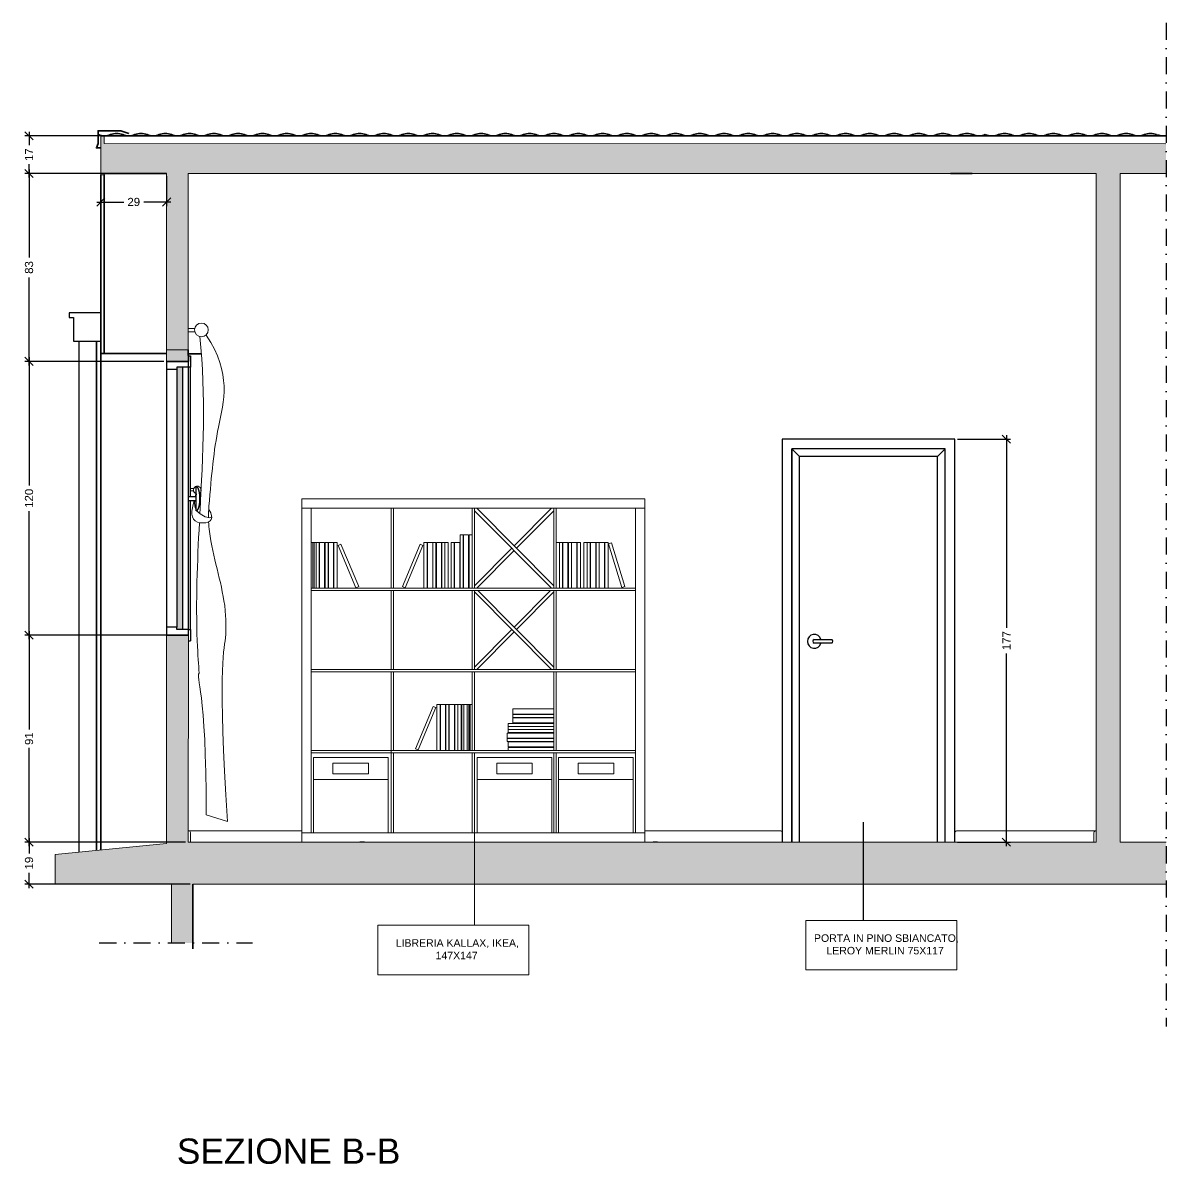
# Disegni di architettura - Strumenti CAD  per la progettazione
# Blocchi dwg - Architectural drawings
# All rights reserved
# Model space of a CAD drawing. Header units: inches. Extents: x 510 to 1880, y -819 to 1123.
# Drawn here: x 601 to 1104, y -818 to -316 of the extents above; entities that cross this region are included whole.
import ezdxf

# ---------------------------------------------------------------- set-up
doc = ezdxf.new("R2010")
doc.units = ezdxf.units.IN
doc.header["$MEASUREMENT"] = 0
doc.linetypes.add('DASHDOT', pattern=[1, 0.5, -0.25, 0, -0.25])
for name, color, linetype, lineweight in [('A-ANNO-DIMS', 3, 'Continuous', 18), ('A-ANNO-SYMB', 3, 'Continuous', 18), ('A-DETL-MBND', 3, 'Continuous', 18), ('A-DOOR-FULL', 4, 'Continuous', 25), ('A-ELEV-MBE1', 7, 'Continuous', 35), ('A-ELEV-MBE2', 4, 'Continuous', 25), ('A-FURN', 8, 'Continuous', 18), ('A-SECT-MCUT', 7, 'Continuous', 35)]:
    doc.layers.add(name, color=color, linetype=linetype, lineweight=lineweight)
doc.layers.add('MURATURA', color=170, linetype='Continuous')
doc.layers.add('TRATTEGGIO', color=32, linetype='Continuous')
doc.styles.add('ARIAL', font='Arial.ttf')
doc.styles.get("Standard").update_dxf_attribs({"font": 'Arial.ttf'})
doc.dimstyles.new('TICK_36', dxfattribs={"dimtxt": 3.6, "dimasz": 3.6, "dimexe": 1.8, "dimexo": 1.2, "dimgap": 1.8, "dimtad": 0, "dimdec": 0, "dimzin": 0, "dimdsep": 46, "dimtxsty": 'ARIAL', "dimblk": 'OBLIQUE', "dimcen": 1.8, "dimdle": 1.8, "dimclrd": 256, "dimclrt": 256, "dimadec": 0, "dimazin": 0, "dimtfac": 1, "dimtdec": 0, "dimtmove": 1, "dimatfit": 3, "dimldrblk": 'OPEN90', "dimfxl": 1, "dimtfill": 1, "dimtolj": 1, "dimtzin": 0, "dimarcsym": 0})

# ---------------------------------------------------------------- blocks, each defined once
blk = doc.blocks.new('_Oblique')
at = {"color": 0, "linetype": 'ByBlock', "lineweight": -2}
blk.add_line((-0.5, -0.5), (0.5, 0.5), dxfattribs=at)
blk = doc.blocks.new('*D33')
at = {"layer": 'A-ANNO-DIMS', "color": 0, "lineweight": -2, "transparency": 16777216}
for p, q in [((672.31, -676.62), (601.66, -676.62)), ((674.41, -695.13), (601.66, -695.13))]:
    blk.add_line(p, q, dxfattribs=at)
at = {"layer": 'A-ANNO-DIMS', "lineweight": -2, "transparency": 16777216}
for p, q in [((603.46, -674.82), (603.46, -681.67)), ((603.46, -696.93), (603.46, -690.08))]:
    blk.add_line(p, q, dxfattribs=at)
at = {"layer": 'Defpoints', "color": 0, "transparency": 16777216}
for p in [(603.46, -676.62), (673.51, -676.62), (675.61, -695.13)]:
    blk.add_point(p, dxfattribs=at)
at = {"layer": 'A-ANNO-DIMS', "lineweight": -2, "transparency": 16777216, "xscale": 3.6, "yscale": 3.6, "zscale": 3.6}
for p, rotation in [((603.46, -676.62), 90), ((603.46, -695.13), 270)]:
    blk.add_blockref('_Oblique', p, dxfattribs=dict(at, rotation=rotation))
at = {"layer": 'A-ANNO-DIMS', "transparency": 16777216, "insert": (603.46, -685.88), "char_height": 3.6, "attachment_point": 5, "rotation": 90, "style": 'ARIAL', "bg_fill": 3, "box_fill_scale": 1.25, "bg_fill_color": 256, "bg_fill_true_color": 13158600, "bg_fill_transparency": 0}
blk.add_mtext('\\A1;19', dxfattribs=at)
blk = doc.blocks.new('_Open90')
at = {"color": 0, "linetype": 'ByBlock', "lineweight": -2}
for p, q in [((0, 0), (-1, 0)), ((-0.5, 0.5), (0, 0)), ((0, 0), (-0.5, -0.5))]:
    blk.add_line(p, q, dxfattribs=at)
blk = doc.blocks.new('*D34')
at = {"layer": 'A-ANNO-DIMS', "color": 0, "lineweight": -2, "transparency": 16777216}
for p, q in [((672.31, -585.56), (601.66, -585.56)), ((672.31, -676.62), (601.66, -676.62))]:
    blk.add_line(p, q, dxfattribs=at)
at = {"layer": 'A-ANNO-DIMS', "lineweight": -2, "transparency": 16777216}
for p, q in [((603.46, -583.76), (603.46, -627.08)), ((603.46, -678.42), (603.46, -635.1))]:
    blk.add_line(p, q, dxfattribs=at)
at = {"layer": 'Defpoints', "color": 0, "transparency": 16777216}
for p in [(603.46, -585.56), (673.51, -585.56), (673.51, -676.62)]:
    blk.add_point(p, dxfattribs=at)
at = {"layer": 'A-ANNO-DIMS', "lineweight": -2, "transparency": 16777216, "xscale": 3.6, "yscale": 3.6, "zscale": 3.6}
for p, rotation in [((603.46, -585.56), 90), ((603.46, -676.62), 270)]:
    blk.add_blockref('_Oblique', p, dxfattribs=dict(at, rotation=rotation))
at = {"layer": 'A-ANNO-DIMS', "transparency": 16777216, "insert": (603.46, -631.09), "char_height": 3.6, "attachment_point": 5, "rotation": 90, "style": 'ARIAL', "bg_fill": 3, "box_fill_scale": 1.25, "bg_fill_color": 256, "bg_fill_true_color": 13158600, "bg_fill_transparency": 0}
blk.add_mtext('\\A1;91', dxfattribs=at)
blk = doc.blocks.new('*D35')
at = {"layer": 'A-ANNO-DIMS', "color": 0, "lineweight": -2, "transparency": 16777216}
for p, q in [((662.8, -465.07), (601.66, -465.07)), ((662.8, -585.56), (601.66, -585.56))]:
    blk.add_line(p, q, dxfattribs=at)
at = {"layer": 'A-ANNO-DIMS', "lineweight": -2, "transparency": 16777216}
for p, q in [((603.46, -463.27), (603.46, -519.71)), ((603.46, -587.36), (603.46, -530.92))]:
    blk.add_line(p, q, dxfattribs=at)
at = {"layer": 'Defpoints', "color": 0, "transparency": 16777216}
for p in [(603.46, -465.07), (664, -465.07), (664, -585.56)]:
    blk.add_point(p, dxfattribs=at)
at = {"layer": 'A-ANNO-DIMS', "lineweight": -2, "transparency": 16777216, "xscale": 3.6, "yscale": 3.6, "zscale": 3.6}
for p, rotation in [((603.46, -465.07), 90), ((603.46, -585.56), 270)]:
    blk.add_blockref('_Oblique', p, dxfattribs=dict(at, rotation=rotation))
at = {"layer": 'A-ANNO-DIMS', "transparency": 16777216, "insert": (603.46, -525.31), "char_height": 3.6, "attachment_point": 5, "rotation": 90, "style": 'ARIAL', "bg_fill": 3, "box_fill_scale": 1.25, "bg_fill_color": 256, "bg_fill_true_color": 13158600, "bg_fill_transparency": 0}
blk.add_mtext('\\A1;120', dxfattribs=at)
blk = doc.blocks.new('*D36')
at = {"layer": 'A-ANNO-DIMS', "color": 0, "lineweight": -2, "transparency": 16777216}
for p, q in [((662.8, -382.39), (601.66, -382.39)), ((662.8, -465.07), (601.66, -465.07))]:
    blk.add_line(p, q, dxfattribs=at)
at = {"layer": 'A-ANNO-DIMS', "lineweight": -2, "transparency": 16777216}
for p, q in [((603.46, -380.59), (603.46, -419.38)), ((603.46, -466.87), (603.46, -428.08))]:
    blk.add_line(p, q, dxfattribs=at)
at = {"layer": 'Defpoints', "color": 0, "transparency": 16777216}
for p in [(603.46, -382.39), (664, -382.39), (664, -465.07)]:
    blk.add_point(p, dxfattribs=at)
at = {"layer": 'A-ANNO-DIMS', "lineweight": -2, "transparency": 16777216, "xscale": 3.6, "yscale": 3.6, "zscale": 3.6}
for p, rotation in [((603.46, -382.39), 90), ((603.46, -465.07), 270)]:
    blk.add_blockref('_Oblique', p, dxfattribs=dict(at, rotation=rotation))
at = {"layer": 'A-ANNO-DIMS', "transparency": 16777216, "insert": (603.46, -423.73), "char_height": 3.6, "attachment_point": 5, "rotation": 90, "style": 'ARIAL', "bg_fill": 3, "box_fill_scale": 1.25, "bg_fill_color": 256, "bg_fill_true_color": 13158600, "bg_fill_transparency": 0}
blk.add_mtext('\\A1;83', dxfattribs=at)
blk = doc.blocks.new('*D37')
at = {"layer": 'A-ANNO-DIMS', "color": 0, "lineweight": -2, "transparency": 16777216}
for p, q in [((635.38, -365.78), (601.66, -365.78)), ((635.38, -382.39), (601.66, -382.39))]:
    blk.add_line(p, q, dxfattribs=at)
at = {"layer": 'A-ANNO-DIMS', "lineweight": -2, "transparency": 16777216}
for p, q in [((603.46, -363.98), (603.46, -369.88)), ((603.46, -384.19), (603.46, -378.29))]:
    blk.add_line(p, q, dxfattribs=at)
at = {"layer": 'Defpoints', "color": 0, "transparency": 16777216}
for p in [(603.46, -365.78), (636.58, -365.78), (636.58, -382.39)]:
    blk.add_point(p, dxfattribs=at)
at = {"layer": 'A-ANNO-DIMS', "lineweight": -2, "transparency": 16777216, "xscale": 3.6, "yscale": 3.6, "zscale": 3.6}
for p, rotation in [((603.46, -365.78), 90), ((603.46, -382.39), 270)]:
    blk.add_blockref('_Oblique', p, dxfattribs=dict(at, rotation=rotation))
at = {"layer": 'A-ANNO-DIMS', "transparency": 16777216, "insert": (603.46, -374.08), "char_height": 3.6, "attachment_point": 5, "rotation": 90, "style": 'ARIAL', "bg_fill": 3, "box_fill_scale": 1.25, "bg_fill_color": 256, "bg_fill_true_color": 13158600, "bg_fill_transparency": 0}
blk.add_mtext('\\A1;17', dxfattribs=at)
blk = doc.blocks.new('*D38')
at = {"layer": 'A-ANNO-DIMS', "color": 0, "lineweight": -2, "transparency": 16777216}
for p, q in [((635.08, -384.09), (635.08, -396.72)), ((664, -383.59), (664, -396.72))]:
    blk.add_line(p, q, dxfattribs=at)
at = {"layer": 'A-ANNO-DIMS', "lineweight": -2, "transparency": 16777216}
for p, q in [((633.28, -394.92), (645.11, -394.92)), ((665.8, -394.92), (653.97, -394.92))]:
    blk.add_line(p, q, dxfattribs=at)
at = {"layer": 'Defpoints', "color": 0, "transparency": 16777216}
for p in [(664, -382.39), (635.08, -382.89), (664, -394.92)]:
    blk.add_point(p, dxfattribs=at)
at = {"layer": 'A-ANNO-DIMS', "lineweight": -2, "transparency": 16777216, "xscale": 3.6, "yscale": 3.6, "zscale": 3.6, "rotation": 180}
blk.add_blockref('_Oblique', (635.08, -394.92), dxfattribs=at)
at = {"layer": 'A-ANNO-DIMS', "lineweight": -2, "transparency": 16777216, "xscale": 3.6, "yscale": 3.6, "zscale": 3.6}
blk.add_blockref('_Oblique', (664, -394.92), dxfattribs=at)
at = {"layer": 'A-ANNO-DIMS', "transparency": 16777216, "insert": (649.54, -394.92), "char_height": 3.6, "attachment_point": 5, "style": 'ARIAL', "bg_fill": 3, "box_fill_scale": 1.25, "bg_fill_color": 256, "bg_fill_true_color": 13158600, "bg_fill_transparency": 0}
blk.add_mtext('\\A1;29', dxfattribs=at)
blk = doc.blocks.new('*D39')
at = {"layer": 'A-ANNO-DIMS', "lineweight": -2, "transparency": 16777216}
for p, q in [((1033.62, -497.49), (1033.62, -582.35)), ((1033.62, -678.42), (1033.62, -593.56))]:
    blk.add_line(p, q, dxfattribs=at)
at = {"layer": 'A-ANNO-DIMS', "color": 0, "lineweight": -2, "transparency": 16777216}
for p, q in [((1012.14, -499.29), (1035.42, -499.29)), ((1012.14, -676.62), (1035.42, -676.62))]:
    blk.add_line(p, q, dxfattribs=at)
at = {"layer": 'Defpoints', "color": 0, "transparency": 16777216}
for p in [(1010.94, -499.29), (1033.62, -499.29), (1010.94, -676.62)]:
    blk.add_point(p, dxfattribs=at)
at = {"layer": 'A-ANNO-DIMS', "lineweight": -2, "transparency": 16777216, "xscale": 3.6, "yscale": 3.6, "zscale": 3.6}
for p, rotation in [((1033.62, -499.29), 90), ((1033.62, -676.62), 270)]:
    blk.add_blockref('_Oblique', p, dxfattribs=dict(at, rotation=rotation))
at = {"layer": 'A-ANNO-DIMS', "transparency": 16777216, "insert": (1033.62, -587.95), "char_height": 3.6, "attachment_point": 5, "rotation": 90, "style": 'ARIAL', "bg_fill": 3, "box_fill_scale": 1.25, "bg_fill_color": 256, "bg_fill_true_color": 13158600, "bg_fill_transparency": 0}
blk.add_mtext('\\A1;177', dxfattribs=at)

msp = doc.modelspace()

# ---------------------------------------------------------------- hatches: boundary and pattern name
h = msp.add_hatch()
h.set_pattern_fill('AR-SAND', color=5, angle=360)
h.set_pattern_definition([(37.5, (75.6878, -1029.2494), (-0.0629934, 1.9268238), [0, -1.52, 0, -1.7, 0, -1.625]), (7.5, (75.6878, -1029.2494), (1.769777, 2.822146), [0, -0.82, 0, -1.37, 0, -0.525]), (327.5, (74.4578, -1029.2494), (3.114142, 0.005659), [0, -0.5, 0, -1.8, 0, -2.35]), (317.5, (74.4578, -1029.2494), (3.006127, 0.877676), [0, -0.25, 0, -1.18, 0, -1.35])])
h.paths.add_polyline_path([(671.02, -467.56), (668.51, -467.56), (668.51, -468.56), (668.51, -582.06), (668.51, -583.06), (671.02, -583.06)])
at = {"layer": 'A-DETL-MBND'}
h = msp.add_hatch(color=5, dxfattribs=at)
h.dxf.hatch_style = 1
h.paths.add_polyline_path([(673.61, -465.07), (673.51, -459.95), (664, -459.95), (664, -465.07)])
at = {"layer": 'MURATURA'}
h = msp.add_hatch(color=5, dxfattribs=at)
h.dxf.hatch_style = 1
h.paths.add_polyline_path([(635.08, -365.78), (636.58, -365.78), (636.58, -369.18), (1103.91, -369.3), (1103.91, -382.39), (1083.67, -382.39), (1083.67, -676.62), (1103.91, -676.62), (1103.91, -695.13), (675.61, -695.13), (675.61, -720.99), (666.11, -720.99), (666.11, -695.13), (614.97, -695.12), (614.97, -682.12), (664, -677.21), (664, -585.56), (673.61, -585.57), (673.51, -676.62), (796.83, -676.62), (796.83, -676.63), (798.83, -676.63), (833.83, -676.63), (833.83, -676.63), (835.83, -676.63), (1073.16, -676.62), (1073.16, -382.39), (1008.97, -382.39), (673.51, -382.39), (673.51, -459.95), (664, -459.95), (664, -382.39), (636.58, -382.39), (636.58, -382.89), (635.08, -382.89)])

# ---------------------------------------------------------------- linework, layer by layer
at = {"color": 2}
for p, q in [((677.07, -530.84), (677.07, -520.16)), ((677.07, -525.5), (677.07, -525.5)), ((673.51, -583.06), (674.51, -583.06)), ((674.51, -583.06), (674.51, -588.06)), ((673.51, -588.06), (674.51, -588.06))]:
    msp.add_line(p, q, dxfattribs=at)
at = {"color": 3}
msp.add_line((970.73, -711.1), (970.73, -667.83), dxfattribs=at)
for p, q in [((751.11, -676.62), (749.11, -676.62)), ((880.11, -676.62), (878.11, -676.62))]:
    msp.add_line(p, q)
at = {"color": 2}
msp.add_ellipse((677.07, -525.5), major_axis=(0, -5.34), ratio=0.3, start_param=0, end_param=3.141593, dxfattribs=at)
at = {"color": 252}
for points in [[(677, -523.3), (676.85, -523.77), (676.7, -524.24), (676.56, -524.7)], [(679.05, -523.97), (678.86, -523.68), (678.67, -523.39), (678.48, -523.1)], [(677.04, -523.32), (676.9, -523.78), (676.78, -524.24), (676.67, -524.7)], [(677.07, -523.37), (677.07, -523.37), (677.07, -523.36), (677.06, -523.36)], [(678.98, -525.44), (678.88, -525.33), (678.77, -525.21), (678.67, -525.1)]]:
    msp.add_open_spline(points, degree=3, dxfattribs=at)
at = {"layer": 'A-ANNO-SYMB', "color": 3}
msp.add_line((799.48, -637.33), (799.48, -713.22), dxfattribs=at)
at = {"layer": 'A-ANNO-SYMB', "color": 6}
for points in [[(757, -735), (823.45, -735), (823.45, -713.22), (757, -713.22)], [(945.33, -732.88), (1011.78, -732.88), (1011.78, -711.1), (945.33, -711.1)]]:
    msp.add_lwpolyline(points, close=True, dxfattribs=at)
at = {"layer": 'A-DETL-MBND', "color": 0}
msp.add_line((614.97, -683.12), (614.97, -682.12), dxfattribs=at)
at = {"layer": 'A-DETL-MBND', "color": 1}
for points in [[(1103.78, -369.3), (636.58, -369.18), (636.58, -365.78), (635.08, -365.78), (635.08, -382.89), (636.58, -382.89), (636.58, -382.39), (664, -382.39), (664, -459.95), (673.51, -459.95), (673.61, -465.07), (664, -465.07), (664, -459.95), (673.51, -459.95), (673.51, -382.39), (1008.97, -382.39), (1073.16, -382.39), (1073.16, -676.62), (673.51, -676.62), (673.51, -676.62), (673.61, -585.57), (664, -585.56), (664, -677.21), (614.97, -682.12), (614.97, -695.12), (666.11, -695.13), (666.11, -720.99)], [(1103.91, -382.39), (1083.67, -382.39), (1083.67, -676.62), (1103.89, -676.62)], [(675.61, -720.99), (675.61, -695.13), (1103.91, -695.13)]]:
    msp.add_lwpolyline(points, dxfattribs=at)
at = {"layer": 'A-DETL-MBND', "color": 0}
msp.add_lwpolyline([(672.51, -459.95), (673.51, -459.95)], dxfattribs=at)
at = {"layer": 'A-DOOR-FULL', "color": 6}
for p, q in [((1010.94, -499.29), (934.94, -499.29)), ((934.94, -499.29), (934.94, -676.62)), ((1010.94, -676.62), (1010.94, -499.29)), ((939.16, -503.51), (939.16, -676.62)), ((1006.72, -503.51), (939.16, -503.51)), ((939.16, -676.62), (939.16, -503.51)), ((942.54, -506.89), (939.16, -503.51)), ((1006.72, -503.51), (939.16, -503.51)), ((942.54, -676.62), (942.54, -506.89)), ((1003.34, -506.89), (942.54, -506.89)), ((1006.72, -503.51), (1003.34, -506.89)), ((1003.34, -676.62), (1003.34, -506.89)), ((1006.72, -676.62), (1006.72, -503.51)), ((1006.72, -676.62), (1006.72, -503.51)), ((948.98, -587.4), (956.75, -587.4)), ((956.75, -589.09), (948.98, -589.09))]:
    msp.add_line(p, q, dxfattribs=at)
for centre, radius, start, end in [((949.06, -588.26), 3.06, 16.3451, 344.3495), ((949.35, -588.24), 0.921, 113.5134, 246.4866), ((956.27, -588.24), 0.971, 299.6227, 60.3773)]:
    msp.add_arc(centre, radius, start, end, dxfattribs=at)
at = {"layer": 'A-ELEV-MBE2', "color": 2}
for p, q in [((673.51, -462.56), (674.51, -462.56)), ((674.51, -462.56), (674.51, -467.56)), ((664, -465.07), (664, -585.56)), ((673.51, -465.06), (673.51, -585.56)), ((674.51, -467.56), (673.51, -467.56)), ((674.51, -524.7), (674.51, -467.56)), ((677.07, -524.7), (673.51, -524.7)), ((673.51, -526.35), (677.07, -526.35)), ((674.51, -583.06), (674.51, -526.35))]:
    msp.add_line(p, q, dxfattribs=at)
at = {"layer": 'A-ELEV-MBE2', "color": 6}
for p, q in [((673.51, -467.56), (668.51, -467.56)), ((668.51, -467.56), (668.51, -468.56)), ((671.02, -467.56), (671.02, -583.06)), ((668.51, -468.56), (664, -468.57)), ((668.51, -468.56), (668.51, -582.06)), ((668.51, -582.06), (664, -582.06)), ((668.51, -583.06), (668.51, -582.06)), ((673.51, -583.06), (668.51, -583.06))]:
    msp.add_line(p, q, dxfattribs=at)
for points in [[(635.08, -443.76), (621.07, -443.76), (621.07, -445.76), (623.07, -445.76), (623.07, -456.15), (635.08, -456.15)], [(625.57, -681.06), (625.57, -456.15)]]:
    msp.add_lwpolyline(points, dxfattribs=at)
at = {"layer": 'A-FURN', "color": 252}
for p, q in [((675.95, -521.01), (674.51, -521.01)), ((674.51, -522.02), (675.85, -522.02)), ((874.46, -525.62), (723.46, -525.62)), ((723.46, -525.62), (723.46, -676.62)), ((723.46, -525.62), (723.46, -529.73)), ((874.46, -676.62), (874.46, -525.62)), ((723.46, -529.73), (874.46, -529.73)), ((723.46, -529.73), (727.57, -529.73)), ((727.57, -529.73), (727.57, -672.51)), ((727.57, -529.73), (727.57, -563.37)), ((761.21, -529.73), (760.7, -529.73)), ((762.76, -529.73), (762.76, -564.91)), ((763.79, -564.91), (763.79, -529.73)), ((798.96, -529.73), (798.45, -529.73)), ((798.45, -529.73), (798.45, -564.91)), ((799.48, -564.91), (799.48, -529.73)), ((799.48, -529.73), (799.99, -529.73)), ((799.48, -530.76), (833.45, -564.91)), ((834.47, -563.88), (800.5, -529.73)), ((816.98, -546.29), (833.45, -529.73)), ((834.47, -530.76), (818, -547.32)), ((834.47, -529.73), (834.47, -564.91)), ((835.5, -564.91), (835.5, -529.73)), ((836.71, -529.73), (836.2, -529.73)), ((870.35, -672.51), (870.35, -529.73)), ((799.48, -563.88), (815.95, -547.32)), ((816.98, -548.35), (800.5, -564.91)), ((727.57, -563.37), (727.57, -601.12)), ((727.57, -565.42), (727.57, -564.91)), ((727.57, -564.91), (870.35, -564.91)), ((870.35, -565.94), (727.57, -565.94)), ((762.76, -565.94), (762.76, -600.61)), ((763.79, -600.61), (763.79, -565.94)), ((798.45, -565.94), (798.45, -600.61)), ((799.48, -600.61), (799.48, -565.94)), ((799.48, -566.46), (833.45, -600.61)), ((834.47, -599.57), (801.01, -565.94)), ((816.98, -581.98), (832.94, -565.94)), ((834.47, -566.46), (818, -583.01)), ((834.47, -564.91), (833.96, -564.91)), ((834.47, -564.91), (834.47, -564.4)), ((834.47, -565.94), (834.47, -600.61)), ((835.5, -600.61), (835.5, -565.94)), ((870.35, -564.91), (870.35, -565.94)), ((799.48, -599.57), (815.95, -583.01)), ((816.98, -584.05), (800.5, -600.61)), ((727.57, -601.12), (727.57, -600.61)), ((727.57, -600.61), (870.35, -600.61)), ((727.57, -601.12), (727.57, -638.87)), ((870.41, -601.63), (727.57, -601.63)), ((762.76, -601.63), (762.76, -636.3)), ((763.79, -636.3), (763.79, -601.63)), ((798.45, -601.63), (798.45, -636.3)), ((799.48, -636.3), (799.48, -601.63)), ((834.47, -601.63), (834.47, -636.3)), ((835.5, -636.3), (835.5, -601.63)), ((870.35, -600.61), (870.41, -601.63)), ((870.35, -601.63), (870.35, -636.3)), ((762.76, -627.71), (762.76, -637.33)), ((727.57, -636.81), (727.57, -636.3)), ((727.57, -636.3), (870.35, -636.3)), ((870.35, -637.33), (727.57, -637.33)), ((727.57, -638.87), (727.57, -672.51)), ((729.94, -637.33), (762.76, -637.33)), ((762.76, -637.33), (762.76, -672.51)), ((763.79, -672.51), (763.79, -637.33)), ((798.45, -637.33), (798.45, -672.51)), ((799.48, -672.51), (799.48, -637.33)), ((834.47, -637.33), (834.47, -672.51)), ((835.5, -672.51), (835.5, -637.33)), ((870.35, -636.3), (870.35, -637.33)), ((737.19, -641.91), (737.19, -646.51)), ((752.87, -641.91), (737.19, -641.91)), ((752.87, -646.51), (752.87, -641.91)), ((809.28, -641.91), (809.28, -646.51)), ((824.96, -641.91), (809.28, -641.91)), ((824.96, -646.51), (824.96, -641.91)), ((833.53, -639.4), (833.53, -649.02)), ((845.1, -641.91), (845.1, -646.51)), ((860.78, -641.91), (845.1, -641.91)), ((860.78, -646.51), (860.78, -641.91)), ((869.35, -639.4), (869.35, -649.02)), ((761.44, -649.02), (728.62, -649.02)), ((737.19, -646.51), (752.87, -646.51)), ((800.71, -649.02), (833.53, -649.02)), ((809.28, -646.51), (824.96, -646.51)), ((836.53, -649.02), (869.35, -649.02)), ((845.1, -646.51), (860.78, -646.51)), ((690.77, -667.49), (681.35, -664.65)), ((723.46, -676.62), (723.46, -672.51)), ((723.46, -672.51), (874.46, -672.51)), ((760.7, -672.51), (761.73, -672.51)), ((798.45, -672.51), (799.48, -672.51)), ((836.2, -672.51), (837.23, -672.51)), ((874.46, -672.51), (870.35, -672.51)), ((874.46, -671.62), (933.94, -671.62)), ((934.94, -676.62), (934.94, -672.46)), ((1073.16, -671.62), (1068.9, -671.62)), ((1072.16, -676.62), (1072.16, -672.46)), ((723.46, -676.62), (874.46, -676.62))]:
    msp.add_line(p, q, dxfattribs=at)
at = {"layer": 'A-FURN', "color": 6}
for points in [[(676.41, -450.54), (673.51, -450.54)], [(673.51, -451.99), (676.43, -451.99)]]:
    msp.add_lwpolyline(points, dxfattribs=at)
at = {"layer": 'A-FURN', "color": 252}
for points in [[(793.18, -564.91), (793.18, -541.38), (794.53, -541.38), (794.53, -564.91), (793.18, -564.91)], [(794.62, -564.91), (794.62, -541.38), (796.86, -541.38), (796.86, -564.91), (794.62, -564.91)], [(797.1, -564.91), (797.1, -541.38), (798.45, -541.38), (798.45, -564.91), (797.1, -564.91)], [(727.57, -564.91), (727.57, -544.74), (728.92, -544.74), (728.92, -564.91), (727.57, -564.91)], [(728.42, -564.91), (728.42, -544.74), (729.76, -544.74), (729.76, -564.91), (728.42, -564.91)], [(729.82, -564.91), (729.82, -544.74), (731.16, -544.74), (731.16, -564.91), (729.82, -564.91)], [(731.33, -564.91), (731.33, -544.74), (733.56, -544.74), (733.56, -564.91), (731.33, -564.91)], [(733.74, -564.91), (733.74, -544.74), (735.08, -544.74), (735.08, -564.91), (733.74, -564.91)], [(735.18, -564.91), (735.18, -544.74), (737.41, -544.74), (737.41, -564.91), (735.18, -564.91)], [(737.66, -564.91), (737.66, -544.74), (739, -544.74), (739, -564.91), (737.66, -564.91)], [(747.29, -564.65), (739.51, -546.04), (740.75, -545.52), (748.53, -564.13), (747.29, -564.65)], [(769, -564.65), (776.78, -546.04), (775.54, -545.52), (767.75, -564.13), (769, -564.65)], [(778.63, -564.91), (778.63, -544.74), (777.28, -544.74), (777.28, -564.91), (778.63, -564.91)], [(781.11, -564.91), (781.11, -544.74), (778.87, -544.74), (778.87, -564.91), (781.11, -564.91)], [(782.55, -564.91), (782.55, -544.74), (781.2, -544.74), (781.2, -564.91), (782.55, -564.91)], [(784.96, -564.91), (784.96, -544.74), (782.72, -544.74), (782.72, -564.91), (784.96, -564.91)], [(786.47, -564.91), (786.47, -544.74), (785.12, -544.74), (785.12, -564.91), (786.47, -564.91)], [(787.86, -564.91), (787.86, -544.74), (786.52, -544.74), (786.52, -564.91), (787.86, -564.91)], [(789.26, -564.91), (789.26, -544.74), (790.61, -544.74), (790.61, -564.91), (789.26, -564.91)], [(790.77, -564.91), (790.77, -544.74), (793.01, -544.74), (793.01, -564.91), (790.77, -564.91)], [(835.5, -564.91), (835.5, -544.74), (836.85, -544.74), (836.85, -564.91), (835.5, -564.91)], [(836.9, -564.91), (836.9, -544.74), (838.24, -544.74), (838.24, -564.91), (836.9, -564.91)], [(838.41, -564.91), (838.41, -544.74), (840.64, -544.74), (840.64, -564.91), (838.41, -564.91)], [(840.82, -564.91), (840.82, -544.74), (842.16, -544.74), (842.16, -564.91), (840.82, -564.91)], [(842.26, -564.91), (842.26, -544.74), (844.49, -544.74), (844.49, -564.91), (842.26, -564.91)], [(844.74, -564.91), (844.74, -544.74), (846.09, -544.74), (846.09, -564.91), (844.74, -564.91)], [(847.69, -564.91), (847.69, -544.74), (849.04, -544.74), (849.04, -564.91), (847.69, -564.91)], [(849.09, -564.91), (849.09, -544.74), (850.43, -544.74), (850.43, -564.91), (849.09, -564.91)], [(850.6, -564.91), (850.6, -544.74), (852.84, -544.74), (852.84, -564.91), (850.6, -564.91)], [(853.01, -564.91), (853.01, -544.74), (854.36, -544.74), (854.36, -564.91), (853.01, -564.91)], [(854.45, -564.91), (854.45, -544.74), (856.68, -544.74), (856.68, -564.91), (854.45, -564.91)], [(856.93, -564.91), (856.93, -544.74), (858.28, -544.74), (858.28, -564.91), (856.93, -564.91)], [(864.4, -564.58), (858.54, -545.29), (859.82, -544.9), (865.69, -564.19), (864.4, -564.58)], [(774.71, -636.04), (782.49, -617.43), (781.25, -616.92), (773.47, -635.52), (774.71, -636.04)], [(784.34, -636.3), (784.34, -616.13), (782.99, -616.13), (782.99, -636.3), (784.34, -636.3)], [(786.82, -636.3), (786.82, -616.13), (784.59, -616.13), (784.59, -636.3), (786.82, -636.3)], [(788.26, -636.3), (788.26, -616.13), (786.91, -616.13), (786.91, -636.3), (788.26, -636.3)], [(790.67, -636.3), (790.67, -616.13), (788.43, -616.13), (788.43, -636.3), (790.67, -636.3)], [(792.18, -636.3), (792.18, -616.13), (790.84, -616.13), (790.84, -636.3), (792.18, -636.3)], [(793.58, -636.3), (793.58, -616.13), (792.23, -616.13), (792.23, -636.3), (793.58, -636.3)], [(796.23, -636.3), (796.23, -616.13), (794, -616.13), (794, -636.3), (796.23, -636.3)], [(797.01, -636.3), (797.01, -616.13), (794.78, -616.13), (794.78, -636.3), (797.01, -636.3)], [(797.67, -636.3), (797.67, -616.13), (796.33, -616.13), (796.33, -636.3), (797.67, -636.3)], [(798.45, -636.3), (798.45, -616.13), (797.1, -616.13), (797.1, -636.3), (798.45, -636.3)], [(834.47, -618.04), (816.32, -618.04), (816.32, -620.28), (834.47, -620.28), (834.47, -618.04)], [(834.47, -620.45), (816.32, -620.45), (816.32, -621.8), (834.47, -621.8), (834.47, -620.45)], [(834.47, -621.89), (816.32, -621.89), (816.32, -624.12), (834.47, -624.12), (834.47, -621.89)], [(834.47, -628.63), (813.9, -628.63), (813.9, -630.86), (834.47, -630.86), (834.47, -628.63)], [(834.47, -624.37), (814.31, -624.37), (814.31, -625.72), (834.47, -625.72), (834.47, -624.37)], [(834.47, -625.72), (814.31, -625.72), (814.31, -627.06), (834.47, -627.06), (834.47, -625.72)], [(834.47, -627.11), (814.31, -627.11), (814.31, -628.46), (834.47, -628.46), (834.47, -627.11)], [(834.47, -631.04), (813.9, -631.04), (813.9, -632.38), (834.47, -632.38), (834.47, -631.04)], [(834.47, -632.47), (814.31, -632.47), (814.31, -634.71), (834.47, -634.71), (834.47, -632.47)], [(834.47, -634.96), (814.31, -634.96), (814.31, -636.3), (834.47, -636.3), (834.47, -634.96)]]:
    msp.add_lwpolyline(points, dxfattribs=at)
for points in [[(728.62, -672.51), (761.44, -672.51), (761.44, -639.4), (728.62, -639.4)], [(800.71, -672.51), (833.53, -672.51), (833.53, -639.4), (800.71, -639.4)], [(836.53, -672.51), (869.35, -672.51), (869.35, -639.4), (836.53, -639.4)], [(836.53, -639.4), (836.53, -639.4), (836.53, -639.4), (836.53, -639.4)]]:
    msp.add_lwpolyline(points, close=True, dxfattribs=at)
at = {"layer": 'A-FURN', "color": 6}
msp.add_circle((679.33, -451.22), 3, dxfattribs=at)
at = {"layer": 'A-FURN', "color": 252}
for centre, radius, start, end in [((677.53, -521.68), 1.71, 303.6448, 254.484), ((933.94, -672.63), 1.01, 9.7595, 90), ((1073.16, -672.63), 1.01, 90, 170.2405)]:
    msp.add_arc(centre, radius, start, end, dxfattribs=at)
for points in [[(678.58, -454.12), (681.41, -480.11), (679.98, -506.11), (678.63, -532.1)], [(676.37, -526.35), (676.2, -527.83), (676.33, -529.21), (677.07, -530.43)], [(683.76, -532.93), (683.71, -532.28), (683.3, -531.35), (682.62, -530.23)], [(678.43, -536.02), (677.55, -553.37), (676.79, -570.71), (677.47, -588.06)], [(689.56, -572.51), (690.23, -579.02), (690.28, -582.4), (689.87, -586.71)], [(677.47, -588.06), (677.78, -594.78), (678.03, -598.5), (678.36, -602.22)], [(689.87, -586.71), (689.07, -593.9), (686.6, -601.47), (690.77, -667.49)], [(678.36, -602.22), (676.58, -604.78), (681.66, -608.26), (681.35, -664.65)]]:
    msp.add_open_spline(points, degree=3, dxfattribs=at)
for points, knots in [([(681.47, -453.5), (692.81, -470.78), (685.82, -492.89), (683.63, -516.1), (682.39, -532.11), (682.4, -533.83)], [0, 0, 0, 0, 48.4234, 92.114076, 97.24191, 97.24191, 97.24191, 97.24191]), ([(676.07, -526.35), (674.81, -530.82), (674.26, -536.34), (683.32, -536.25), (684.02, -534.12), (683.76, -532.93)], [3.552311, 3.552311, 3.552311, 3.552311, 14.097571, 18.856827, 24.01992, 24.01992, 24.01992, 24.01992]), ([(677.31, -530.78), (677.38, -530.87), (678.74, -532.59), (682.95, -534.52), (683.77, -533.52), (683.76, -532.93)], [9.035341, 9.035341, 9.035341, 9.035341, 9.37694, 15.375153, 18.494126, 18.494126, 18.494126, 18.494126]), ([(682.46, -535.7), (682.53, -537.09), (683.88, -549.96), (688.08, -561.68), (689.56, -572.51)], [99.081351, 99.081351, 99.081351, 99.081351, 103.152597, 136.432443, 136.432443, 136.432443, 136.432443])]:
    msp.add_open_spline(points, degree=3, knots=knots, dxfattribs=at)
at = {"layer": 'A-SECT-MCUT'}
for p, q in [((664, -382.39), (636.58, -382.39)), ((1018.48, -382.39), (1008.97, -382.39)), ((673.61, -465.07), (673.51, -459.95)), ((664, -465.07), (673.61, -465.07)), ((664, -585.56), (673.61, -585.57)), ((675.61, -723.66), (675.61, -695.13))]:
    msp.add_line(p, q, dxfattribs=at)
at = {"layer": 'A-SECT-MCUT', "color": 6}
for p, q in [((635.08, -461.63), (664, -461.63)), ((679.29, -461.77), (673.61, -461.77))]:
    msp.add_line(p, q, dxfattribs=at)
at = {"layer": 'A-SECT-MCUT', "color": 2}
msp.add_line((635.08, -461.63), (635.08, -680.11), dxfattribs=at)
for points in [[(647.31, -364.83), (647.31, -364.83), (643.84, -363.59), (633.83, -363.59), (633.83, -369.1), (633.08, -371.1), (634.83, -371.1)], [(1103.91, -365.78), (635.08, -365.78)], [(635.08, -382.89), (635.08, -461.63)], [(636.58, -382.89), (636.58, -461.63)], [(633.08, -456.15), (633.08, -680.31)]]:
    msp.add_lwpolyline(points, dxfattribs=at)
for centre, radius, start, end in [((636.69, -358.46), 7.32, 248.5813, 291.4187), ((642.04, -372.09), 7.32, 68.5813, 111.4187), ((647.38, -358.46), 7.32, 248.5813, 291.4187), ((652.73, -372.09), 7.32, 68.5813, 111.4187), ((658.08, -358.46), 7.32, 248.5813, 291.4187), ((663.42, -372.09), 7.32, 68.5813, 111.4187), ((668.77, -358.46), 7.32, 248.5813, 291.4187), ((674.12, -372.09), 7.32, 68.5813, 111.4187), ((679.46, -358.46), 7.32, 248.5813, 291.4187), ((684.81, -372.09), 7.32, 68.5813, 111.4187), ((690.16, -358.46), 7.32, 248.5813, 291.4187), ((695.5, -372.09), 7.32, 68.5813, 111.4187), ((700.85, -358.46), 7.32, 248.5813, 291.4187), ((706.2, -372.09), 7.32, 68.5813, 111.4187), ((711.54, -358.46), 7.32, 248.5813, 291.4187), ((716.89, -372.09), 7.32, 68.5813, 111.4187), ((722.24, -358.46), 7.32, 248.5813, 291.4187), ((727.58, -372.09), 7.32, 68.5813, 111.4187), ((732.93, -358.46), 7.32, 248.5813, 291.4187), ((738.28, -372.09), 7.32, 68.5813, 111.4187), ((743.62, -358.46), 7.32, 248.5813, 291.4187), ((748.97, -372.09), 7.32, 68.5813, 111.4187), ((754.32, -358.46), 7.32, 248.5813, 291.4187), ((759.66, -372.09), 7.32, 68.5813, 111.4187), ((765.01, -358.46), 7.32, 248.5813, 291.4187), ((770.36, -372.09), 7.32, 68.5813, 111.4187), ((775.7, -358.46), 7.32, 248.5813, 291.4187), ((781.05, -372.09), 7.32, 68.5813, 111.4187), ((786.4, -358.46), 7.32, 248.5813, 291.4187), ((791.74, -372.09), 7.32, 68.5813, 111.4187), ((797.09, -358.46), 7.32, 248.5813, 291.4187), ((802.44, -372.09), 7.32, 68.5813, 111.4187), ((807.78, -358.46), 7.32, 248.5813, 291.4187), ((813.13, -372.09), 7.32, 68.5813, 111.4187), ((818.47, -358.46), 7.32, 248.5813, 291.4187), ((823.82, -372.09), 7.32, 68.5813, 111.4187), ((829.17, -358.46), 7.32, 248.5813, 291.4187), ((834.51, -372.09), 7.32, 68.5813, 111.4187), ((839.86, -358.46), 7.32, 248.5813, 291.4187), ((845.21, -372.09), 7.32, 68.5813, 111.4187), ((850.55, -358.46), 7.32, 248.5813, 291.4187), ((855.9, -372.09), 7.32, 68.5813, 111.4187), ((861.25, -358.46), 7.32, 248.5813, 291.4187), ((866.59, -372.09), 7.32, 68.5813, 111.4187), ((871.94, -358.46), 7.32, 248.5813, 291.4187), ((877.29, -372.09), 7.32, 68.5813, 111.4187), ((882.63, -358.46), 7.32, 248.5813, 291.4187), ((887.98, -372.09), 7.32, 68.5813, 111.4187), ((893.33, -358.46), 7.32, 248.5813, 291.4187), ((898.67, -372.09), 7.32, 68.5813, 111.4187), ((904.02, -358.46), 7.32, 248.5813, 291.4187), ((909.37, -372.09), 7.32, 68.5813, 111.4187), ((914.71, -358.46), 7.32, 248.5813, 291.4187), ((920.06, -372.09), 7.32, 68.5813, 111.4187), ((925.41, -358.46), 7.32, 248.5813, 291.4187), ((930.75, -372.09), 7.32, 68.5813, 111.4187), ((936.1, -358.46), 7.32, 248.5813, 291.4187), ((941.45, -372.09), 7.32, 68.5813, 111.4187), ((946.79, -358.46), 7.32, 248.5813, 291.4187), ((952.14, -372.09), 7.32, 68.5813, 111.4187), ((957.49, -358.46), 7.32, 248.5813, 291.4187), ((962.83, -372.09), 7.32, 68.5813, 111.4187), ((968.18, -358.46), 7.32, 248.5813, 291.4187), ((973.52, -372.09), 7.32, 68.5813, 111.4187), ((978.87, -358.46), 7.32, 248.5813, 291.4187), ((984.22, -372.09), 7.32, 68.5813, 111.4187), ((989.56, -358.46), 7.32, 248.5813, 291.4187), ((994.91, -372.09), 7.32, 68.5813, 111.4187), ((1000.26, -358.46), 7.32, 248.5813, 291.4187), ((1005.6, -372.09), 7.32, 68.5813, 111.4187), ((1010.95, -358.46), 7.32, 248.5813, 291.4187), ((1016.3, -372.09), 7.32, 68.5813, 111.4187), ((1021.64, -358.46), 7.32, 248.5813, 291.4187), ((1027.26, -357.03), 8.75, 250.3499, 289.6501), ((1032.88, -372.09), 7.32, 68.5813, 111.4187), ((1038.22, -358.46), 7.32, 248.5813, 291.4187), ((1043.57, -372.09), 7.32, 68.5813, 111.4187), ((1048.92, -358.46), 7.32, 248.5813, 291.4187), ((1054.26, -372.09), 7.32, 68.5813, 111.4187), ((1059.61, -358.46), 7.32, 248.5813, 291.4187), ((1064.96, -372.09), 7.32, 68.5813, 111.4187), ((1070.3, -358.46), 7.32, 248.5813, 291.4187), ((1075.65, -372.09), 7.32, 68.5813, 111.4187), ((1081, -358.46), 7.32, 248.5813, 291.4187), ((1086.34, -372.09), 7.32, 68.5813, 111.4187), ((1091.69, -358.46), 7.32, 248.5813, 291.4187), ((1097.04, -372.09), 7.32, 68.5813, 111.4187), ((1103.15, -354.41), 11.4, 252.435, 273.8537)]:
    msp.add_arc(centre, radius, start, end, dxfattribs=at)
at = {"layer": 'TRATTEGGIO', "color": 4, "linetype": 'DASHDOT', "ltscale": 15}
for p, q in [((1103.91, -316.07), (1103.91, -757.71)), ((634.38, -720.99), (701.82, -720.99))]:
    msp.add_line(p, q, dxfattribs=at)

# ---------------------------------------------------------------- texts
at = {"layer": 'A-ANNO-SYMB', "color": 3, "char_height": 3.3105, "attachment_point": 1}
for s, insert in [('\\pi4.59938;{\\C256;LIBRERIA KALLAX, IKEA, \\P\\pi22.1453;147X147}', (760.24, -719.35)), ('\\pi0.35403;{\\C256;PORTA IN PINO SBIANCATO, \\P\\pi5.84137;LEROY MERLIN 75X117}', (948.57, -717.22))]:
    msp.add_mtext_dynamic_manual_height_columns(s, width=62.0849, gutter_width=1, heights=[0], dxfattribs=dict(at, insert=insert))
at = {"layer": 'A-ELEV-MBE1', "insert": (668.51, -807.08), "char_height": 11.1187, "attachment_point": 1, "style": 'ARIAL'}
msp.add_mtext_dynamic_manual_height_columns('SEZIONE B-B', width=404.3209, gutter_width=9, heights=[0], dxfattribs=at)

# ---------------------------------------------------------------- next in the draw order: dimensions: what is measured, and where the dimension line sits
at = {"layer": 'A-ANNO-DIMS'}
for base, p1, p2, picture, middle in [((1033.62, -499.29), (1010.94, -676.62), (1010.94, -499.29), '*D39', (1033.62, -587.95)), ((603.46, -676.62), (675.61, -695.13), (673.51, -676.62), '*D33', (603.46, -685.88))]:
    dim = msp.add_linear_dim(base=base, p1=p1, p2=p2, angle=90, dimstyle='TICK_36', dxfattribs=at)
    dim.commit()
    dim.dimension.update_dxf_attribs({"geometry": picture, "text_midpoint": middle})

# ---------------------------------------------------------------- next in the draw order: linework, layer by layer
at = {"layer": 'A-FURN', "color": 252}
for p, q in [((1010.94, -676.62), (1010.94, -672.46)), ((1011.94, -671.62), (1073.16, -671.62))]:
    msp.add_line(p, q, dxfattribs=at)
msp.add_arc((1011.94, -672.63), 1.01, 90, 170.2405, dxfattribs=at)

# ---------------------------------------------------------------- next in the draw order: dimensions: what is measured, and where the dimension line sits
at = {"layer": 'A-ANNO-DIMS'}
dim = msp.add_linear_dim(base=(603.46, -585.56), p1=(673.51, -676.62), p2=(673.51, -585.56), angle=90, dimstyle='TICK_36', dxfattribs=at)
dim.commit()
dim.dimension.update_dxf_attribs({"geometry": '*D34', "text_midpoint": (603.46, -631.09)})

# ---------------------------------------------------------------- next in the draw order: linework, layer by layer
at = {"layer": 'A-FURN', "color": 252}
for p, q in [((673.51, -671.62), (723.46, -671.62)), ((674.51, -676.62), (674.51, -672.46))]:
    msp.add_line(p, q, dxfattribs=at)
msp.add_arc((673.51, -672.63), 1.01, 9.7595, 90, dxfattribs=at)

# ---------------------------------------------------------------- next in the draw order: dimensions: what is measured, and where the dimension line sits
at = {"layer": 'A-ANNO-DIMS'}
dim = msp.add_linear_dim(base=(603.46, -465.07), p1=(664, -585.56), p2=(664, -465.07), angle=90, dimstyle='TICK_36', dxfattribs=at)
dim.commit()
dim.dimension.update_dxf_attribs({"geometry": '*D35', "text_midpoint": (603.46, -525.31)})

# ---------------------------------------------------------------- next in the draw order: dimensions: what is measured, and where the dimension line sits
dim = msp.add_linear_dim(base=(603.46, -382.39), p1=(664, -465.07), p2=(664, -382.39), angle=90, dimstyle='TICK_36', dxfattribs=at)
dim.commit()
dim.dimension.update_dxf_attribs({"geometry": '*D36', "text_midpoint": (603.46, -423.73)})

# ---------------------------------------------------------------- next in the draw order: dimensions: what is measured, and where the dimension line sits
dim = msp.add_linear_dim(base=(603.46, -365.78), p1=(636.58, -382.39), p2=(636.58, -365.78), angle=90, dimstyle='TICK_36', dxfattribs=at)
dim.commit()
dim.dimension.update_dxf_attribs({"geometry": '*D37', "text_midpoint": (603.46, -374.08)})

# ---------------------------------------------------------------- next in the draw order: dimensions: what is measured, and where the dimension line sits
dim = msp.add_linear_dim(base=(664, -394.92), p1=(635.08, -382.89), p2=(664, -382.39), dimstyle='TICK_36', dxfattribs=at)
dim.commit()
dim.dimension.update_dxf_attribs({"geometry": '*D38', "text_midpoint": (649.54, -394.92)})

doc.saveas('drawing.dxf')
